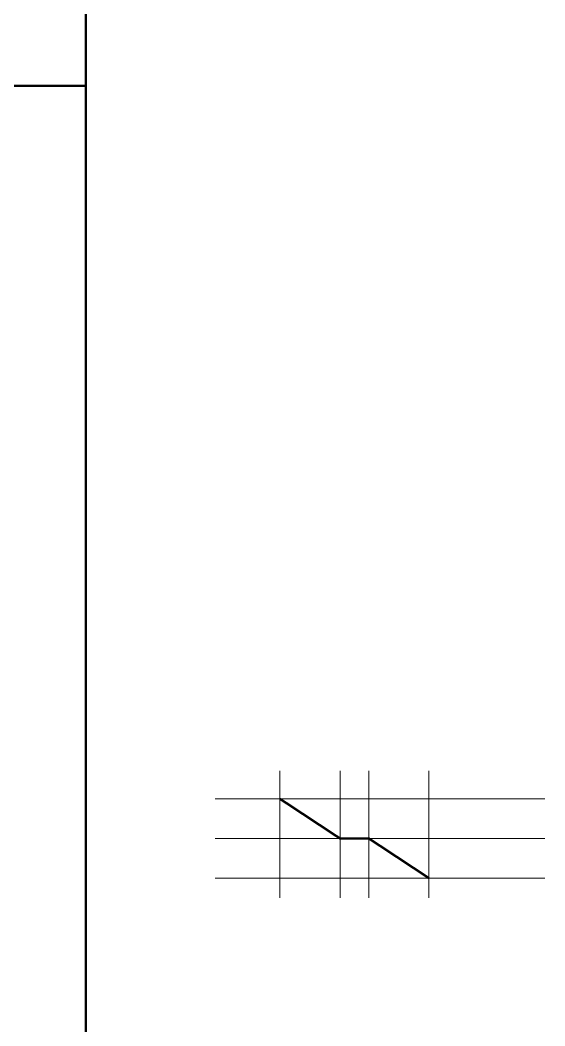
# Model space of a CAD drawing. Header units: inches. Extents: x 702521 to 902657, y -347283 to -213533.
# Drawn here: x 784301 to 806128, y -297235 to -255398 of the extents above; entities that cross this region are included whole.
import ezdxf

# ---------------------------------------------------------------- set-up
doc = ezdxf.new("R2010")
doc.units = ezdxf.units.IN
doc.header["$LTSCALE"] = 5
doc.header["$MEASUREMENT"] = 0
doc.layers.add('01-Columns-Text', color=7, linetype='Continuous', lineweight=20)

msp = doc.modelspace()

# ---------------------------------------------------------------- linework, layer by layer
at = {"ltscale": 2, "const_width": 100}
for points in [[(724030, -213583), (787030, -213583), (787030, -258133), (724030, -258133)], [(724030, -258133), (787030, -258133), (787030, -302683), (724030, -302683)]]:
    msp.add_lwpolyline(points, close=True, dxfattribs=at)
at = {"layer": '01-Columns-Text', "ltscale": 2}
for points in [[(795108, -286629), (795108, -291902)], [(797608, -286629), (797608, -291902)], [(798808, -286629), (798808, -291902)], [(801308, -286629), (801308, -291902)], [(792415, -287790), (806128, -287790)], [(792415, -289440), (806128, -289440)], [(792415, -291090), (806128, -291090)]]:
    msp.add_lwpolyline(points, dxfattribs=at)
at = {"layer": '01-Columns-Text', "color": 1, "ltscale": 2, "const_width": 100}
msp.add_lwpolyline([(795108, -287790), (797608, -289440), (798808, -289440), (801308, -291090)], dxfattribs=at)

doc.saveas('drawing.dxf')
